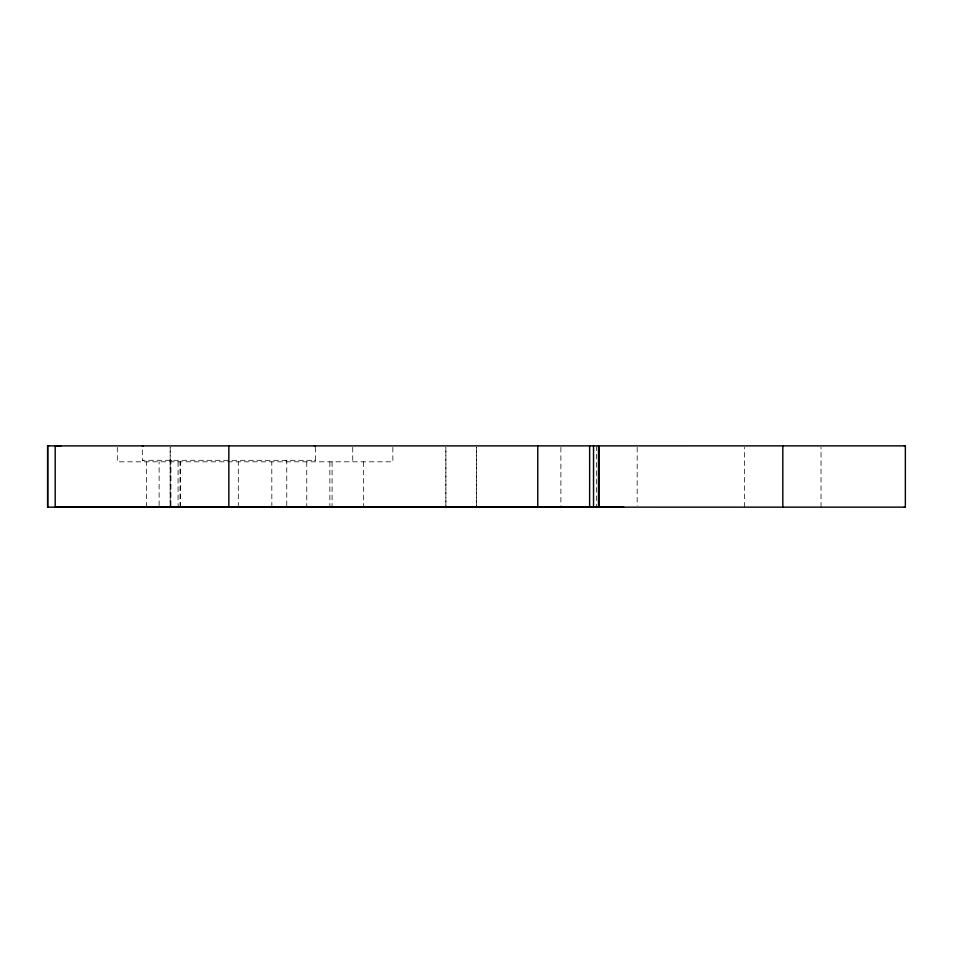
<?xml version="1.0" encoding="UTF-8"?>
<svg xmlns="http://www.w3.org/2000/svg" width="953" height="953" viewBox="0 0 953 953"><rect width="100%" height="100%" fill="white"/><g stroke="black" fill="none" stroke-linecap="round" stroke-linejoin="round"><path stroke-width="0.71" stroke-dasharray="4.76 3.57" d="M315.36 447.314L315.36 460.323L142.319 460.311L142.331 447.291M146.571 507.151L146.571 461.812M159.115 505.686L159.115 461.812M170.921 505.65L170.932 460.311L172.183 460.311M180.105 507.151L180.105 461.812M180.296 507.151L180.296 461.812M238.31 507.151L238.31 461.812M271.855 507.151L271.796 461.812M286.746 505.662L286.758 460.323L285.507 460.323M744.591 507.139L744.591 447.338M821.045 507.139L821.045 447.338M142.319 460.311L143.307 460.311M314.371 460.323L315.36 460.323M445.885 505.698L445.873 447.35L445.873 507.151M637.176 447.326L637.176 505.674M596.602 445.885L596.614 505.686M560.888 447.338L560.888 507.139M392.862 447.338L392.862 461.812L117.302 461.812L117.302 447.338M363.593 461.812L363.593 507.151M352.741 447.338L352.741 461.812M332.085 461.812L332.085 507.151M329.869 461.812L329.869 507.151M306.759 461.812L306.759 507.151M178.068 461.812L178.068 507.151M170.182 447.35L170.182 505.698L170.182 447.35M476.5 447.35L476.5 505.698L476.5 447.35"/><path stroke-width="1.43" d="M623.655 507.139L47.65 507.151L47.65 445.885L905.35 445.873L905.35 507.139L904.302 507.139M228.839 507.103L228.839 445.849M537.766 507.127L537.766 445.861M586.369 507.127L589.633 507.127L589.645 445.861M593.528 507.127L593.528 445.861M598.496 507.127L598.508 445.885M589.633 507.127L590.812 507.127M61.123 445.837L55.203 445.837L55.203 507.103L905.35 507.139M142.331 445.849L143.319 445.849M314.371 445.861L315.36 445.861M904.302 445.873L905.35 445.873M48.698 445.885L47.65 445.885L47.65 507.151M575.052 507.127L576.672 507.127M279.634 507.115L280.385 507.127M782.818 445.873L782.818 507.139M599.032 445.873L599.032 507.139"/></g></svg>
